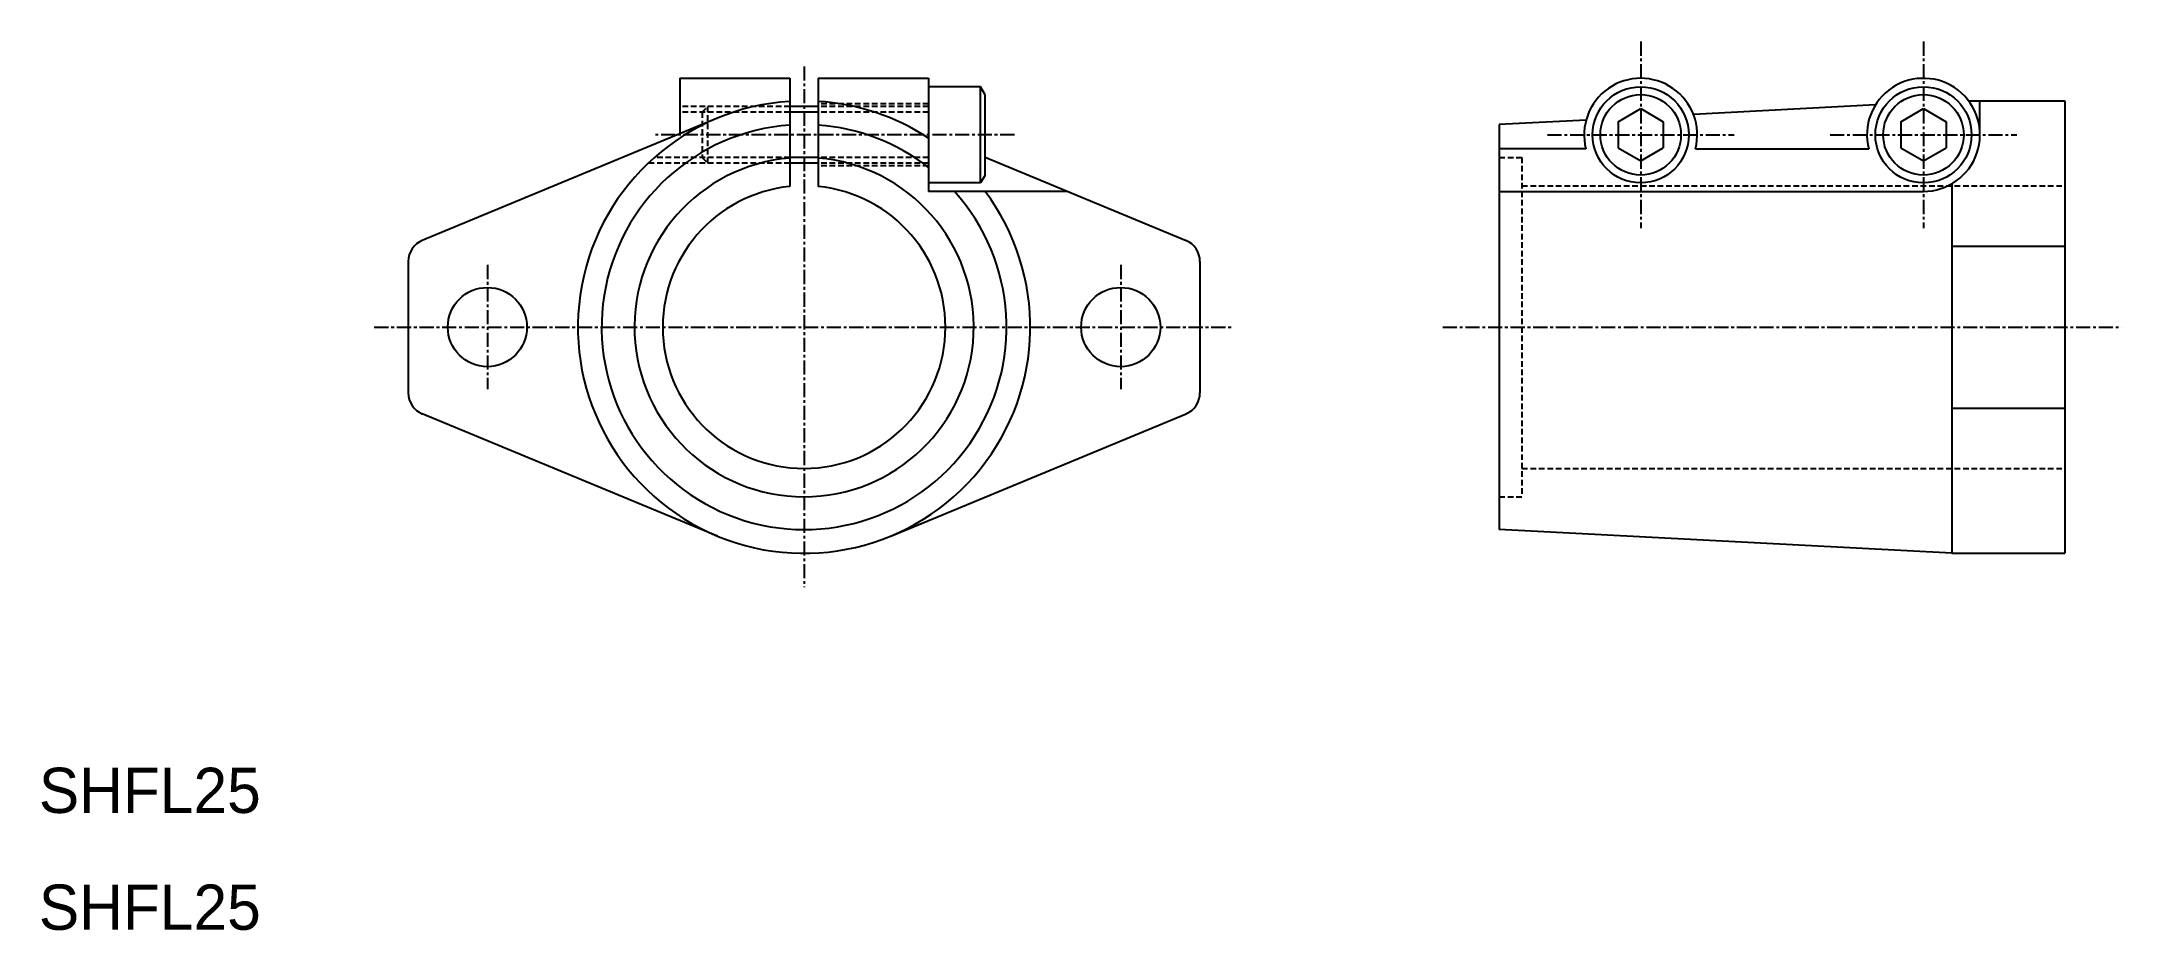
# Model space of a CAD drawing. Extents: x 127 to 311, y 117 to 196.
import ezdxf

# ---------------------------------------------------------------- set-up
doc = ezdxf.new("R2010")
doc.units = 0
doc.linetypes.add('CENTER', pattern=[2, 1.25, -0.25, 0.25, -0.25])
doc.linetypes.add('DASHED', pattern=[0.75, 0.5, -0.25])
doc.layers.get('0').update_dxf_attribs({"linetype": 'CONTINUOUS'})
doc.layers.add('CENTER', color=1, linetype='CENTER')

msp = doc.modelspace()

# ---------------------------------------------------------------- linework, layer by layer
at = {"color": 7, "linetype": 'CONTINUOUS'}
for p, q in [((183.51, 192.32), (183.51, 187.41)), ((183.51, 192.32), (193.26, 192.32)), ((193.26, 192.32), (193.26, 182.75)), ((195.76, 192.32), (205.51, 192.32)), ((195.76, 192.32), (195.76, 182.75)), ((205.51, 192.32), (205.51, 182.32)), ((205.51, 191.57), (205.51, 183.07)), ((210.11, 191.57), (205.51, 191.57)), ((210.11, 183.07), (210.11, 191.57)), ((210.51, 190.87), (210.11, 191.57)), ((195.76, 189.82), (193.26, 189.82)), ((210.51, 183.76), (210.51, 190.87)), ((266.48, 188.47), (268.48, 189.66)), ((268.48, 189.66), (270.48, 188.47)), ((289.24, 189.96), (273.15, 189.12)), ((291.48, 188.47), (293.48, 189.66)), ((293.48, 189.66), (295.48, 188.47)), ((297.48, 190.32), (305.98, 190.32)), ((298.48, 187.32), (298.48, 190.32)), ((305.98, 190.32), (305.98, 150.32)), ((186.86, 188.79), (160.75, 177.98)), ((263.66, 188.62), (255.98, 188.22)), ((255.98, 188.22), (255.98, 152.41)), ((266.48, 188.47), (266.48, 186.16)), ((270.48, 188.47), (270.48, 186.16)), ((291.48, 188.47), (291.48, 186.16)), ((295.48, 188.47), (295.48, 186.16)), ((263.64, 186.07), (255.98, 186.07)), ((266.48, 186.16), (268.48, 185.01)), ((268.48, 185.01), (270.48, 186.16)), ((273.32, 186.07), (288.64, 186.07)), ((291.48, 186.16), (293.48, 185.01)), ((293.48, 185.01), (295.48, 186.16)), ((195.76, 184.82), (193.26, 184.82)), ((210.51, 185.34), (228.28, 177.98)), ((210.11, 183.07), (205.51, 183.07)), ((217.8, 182.32), (205.51, 182.32)), ((210.51, 183.76), (210.11, 183.07)), ((255.98, 182.32), (293.48, 182.32)), ((295.98, 182.99), (295.98, 150.32)), ((295.98, 177.47), (305.98, 177.47)), ((159.51, 176.13), (159.51, 164.5)), ((229.51, 176.13), (229.51, 164.5)), ((186.86, 151.84), (160.75, 162.65)), ((202.17, 151.84), (228.28, 162.65)), ((295.98, 163.16), (305.98, 163.16)), ((295.98, 150.32), (255.98, 152.41)), ((295.98, 150.32), (305.98, 150.32))]:
    msp.add_line(p, q, dxfattribs=at)
at = {"color": 3, "linetype": 'DASHED'}
for p, q in [((193.26, 189.82), (183.51, 189.82)), ((185.51, 189.32), (186.01, 189.82)), ((186.01, 184.82), (186.01, 189.82)), ((205.51, 190.07), (195.76, 190.07)), ((205.51, 189.82), (195.76, 189.82)), ((193.26, 189.32), (183.51, 189.32)), ((185.51, 189.32), (185.51, 185.32)), ((205.51, 189.32), (195.76, 189.32)), ((193.26, 184.82), (180.74, 184.82)), ((193.26, 185.32), (181.28, 185.32)), ((185.51, 185.32), (186.01, 184.82)), ((205.51, 185.32), (195.76, 185.32)), ((205.51, 184.82), (195.76, 184.82)), ((205.51, 184.57), (195.76, 184.57)), ((255.98, 185.32), (257.98, 185.32)), ((257.98, 185.32), (257.98, 155.32)), ((257.98, 182.82), (305.98, 182.82)), ((257.98, 157.82), (305.98, 157.82)), ((255.98, 155.32), (257.98, 155.32))]:
    msp.add_line(p, q, dxfattribs=at)
at = {"color": 3, "linetype": 'CONTINUOUS'}
for p, q in [((195.76, 189.32), (193.26, 189.32)), ((195.76, 185.32), (193.26, 185.32))]:
    msp.add_line(p, q, dxfattribs=at)
at = {"color": 7, "linetype": 'CONTINUOUS'}
for centre, radius in [((268.48, 187.32), 4.25), ((293.48, 187.32), 4.25), ((268.48, 187.32), 3.56), ((293.48, 187.32), 3.56), ((166.51, 170.32), 3.5), ((222.51, 170.32), 3.5)]:
    msp.add_circle(centre, radius, dxfattribs=at)
for centre, radius, start, end in [((268.48, 187.32), 5, 345.5641, 194.4359), ((293.48, 187.32), 5, 270, 194.4359), ((194.51, 170.32), 20, 93.5833, 36.8699), ((194.51, 170.32), 20, 56.6403, 86.4174), ((194.51, 170.32), 17.9, 94.0035, 42.0866), ((194.51, 170.32), 17.9, 52.0918, 85.9965), ((194.51, 170.32), 15, 94.7802, 85.2198), ((194.51, 170.32), 12.5, 95.7392, 84.2608), ((161.51, 176.13), 2, 112.5, 180), ((227.51, 176.13), 2, 0, 67.5), ((161.51, 164.5), 2, 180, 247.5), ((227.51, 164.5), 2, 292.5, 0)]:
    msp.add_arc(centre, radius, start, end, dxfattribs=at)
at = {"layer": 'CENTER', "color": 1, "linetype": 'CENTER'}
for p, q in [((268.48, 195.57), (268.48, 179.07)), ((293.48, 195.57), (293.48, 179.07)), ((194.51, 193.37), (194.51, 147.32)), ((213.11, 187.32), (181.17, 187.32)), ((260.23, 187.32), (276.73, 187.32)), ((285.23, 187.32), (301.73, 187.32)), ((166.51, 175.82), (166.51, 164.82)), ((222.51, 175.82), (222.51, 164.82)), ((156.51, 170.32), (232.51, 170.32)), ((250.98, 170.32), (310.98, 170.32))]:
    msp.add_line(p, q, dxfattribs=at)

# ---------------------------------------------------------------- texts
at = {"color": 7, "linetype": 'CONTINUOUS'}
for p in [(126.85, 127.36), (126.85, 117.03)]:
    msp.add_text('SHFL25', height=4, dxfattribs=at).set_placement(p)

doc.saveas('drawing.dxf')
